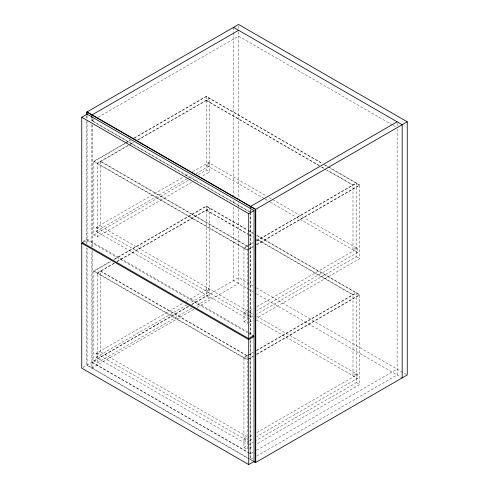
<?xml version="1.0" encoding="UTF-8"?>
<svg xmlns="http://www.w3.org/2000/svg" width="489" height="489" viewBox="0 0 489 489"><rect width="100%" height="100%" fill="white"/><g stroke="black" fill="none" stroke-linecap="round" stroke-linejoin="round"><path stroke-width="0.37" stroke-dasharray="2.44 1.83" d="M94.139 119.536L91.877 120.844L250.405 212.367M98.093 117.256L238.595 36.137L392.502 124.988M191.792 182.269L97.219 236.872L93.845 234.928L93.845 161.248L124.927 143.308M125.587 142.922L130.221 140.251M134.188 137.959L206.272 96.339L322.661 163.534M124.927 143.632L93.845 161.578L247.312 250.179M125.587 143.246L130.221 140.575M134.188 138.283L206.272 96.663L322.661 163.858M127.641 145.636L97.219 163.198L97.219 236.872M130.282 144.108L132.929 142.58M137.562 139.909L209.647 98.289L209.647 171.963L201.712 176.541M97.219 163.522L128.301 145.575M128.962 145.196L133.589 142.519M138.222 139.848L209.647 98.613M249.029 315.069L245.062 317.361L96.095 231.358L96.095 227.458L182.727 177.44M185.374 175.912L188.02 174.384M192.648 171.712L208.522 162.55L266.529 196.04M97.219 228.112L100.587 226.162L253.345 314.36M209.647 163.198L206.272 165.148L264.549 198.791M96.095 231.358L186.7 179.047M187.36 178.662L191.988 175.991M195.955 173.699L208.522 166.443L208.522 162.55M93.845 234.928L188.418 180.325M189.078 179.94L193.705 177.269M198.338 174.597L206.272 170.013L209.647 171.963M82.947 241.542L87.097 239.145L248.779 332.489M83.54 242.171L87.097 240.117L247.458 332.703M194.433 180.747L197.079 179.218M191.792 308.198L97.219 362.801L93.845 360.858L93.845 270.949L110.38 261.407M114.347 259.115L206.272 206.04L247.318 229.738M110.38 261.731L93.845 271.279L247.312 359.88M114.347 259.439L206.272 206.364L247.318 230.062M114.414 262.972L97.219 272.899L97.219 362.801M117.054 261.444L209.647 207.99L209.647 297.893L195.099 306.291M97.219 273.223L114.414 263.296M117.054 261.768L209.647 208.314M247.312 245.961L243.938 247.905L243.938 321.579L247.312 323.529L247.312 245.961L100.587 161.248L100.587 226.162M247.905 245.619L253.198 242.562M256.505 240.649L356.371 182.996L356.371 256.67L256.505 314.329M243.938 248.229L248.565 245.557M249.231 245.178L253.198 242.886M256.505 240.979L356.371 183.32M247.972 249.469L253.265 246.419M256.572 244.506L359.739 184.946L359.739 258.62L256.572 318.186M247.972 249.8L253.265 246.743M256.572 244.83L359.739 185.27L323.321 164.243M249.029 440.999L245.062 443.291L96.095 357.282L96.095 353.388L182.727 303.369M186.034 301.462L208.522 288.479L208.522 292.373L190.007 303.064M97.219 354.036L100.587 352.092L247.312 436.799L243.938 438.749M206.272 291.077L209.647 289.127M96.095 357.282L186.7 304.971M93.845 360.858L188.418 306.255M191.725 304.341L206.272 295.943L209.647 297.893M82.947 367.471L189.127 306.169M191.761 304.647L238.595 277.605L253.149 286.004M193.742 309.348L91.877 368.156L91.877 250.729M197.043 307.44L238.595 283.449L238.595 202.623M243.938 312.819L247.312 310.87M356.371 247.905L352.997 249.855L352.997 184.946L327.22 170.062M249.029 311.175L245.062 313.467L245.062 317.361M249.69 310.796L252.996 308.883M256.969 306.597L357.49 248.559L357.49 252.452L256.969 310.491M249.69 314.69L252.996 312.783M243.938 321.579L247.245 319.672M247.905 319.293L253.198 316.236M249.292 322.385L253.265 320.093M247.312 355.662L243.938 357.606L243.938 447.508L247.312 449.458L247.312 355.662L100.587 270.949L100.587 352.092M247.905 355.32L253.198 352.263M256.505 350.35L356.371 292.697L356.371 382.6L256.505 440.259M243.938 357.93L248.565 355.259M249.231 354.88L253.198 352.587M256.505 350.68L356.371 293.021M247.972 359.171L253.265 356.12M256.572 354.207L359.739 294.647L359.739 384.55L256.572 444.11M247.972 359.501L253.265 356.444M256.572 354.531L359.739 294.971L256.572 235.405M356.371 373.834L352.997 375.784L352.997 294.647L256.505 238.938M96.095 353.388L245.062 439.397L249.029 437.105M249.69 436.726L252.996 434.813M256.969 432.527L357.49 374.488L357.49 378.382L256.969 436.42M249.69 440.62L252.996 438.712M243.938 447.508L247.245 445.601M247.905 445.222L253.198 442.166M249.292 448.315L253.265 446.023M253.32 452.154L250.405 453.841L91.877 362.312M256.621 450.247L397.123 369.128M253.32 457.997L250.405 459.684L250.405 339.965M256.621 456.09L397.123 374.971L397.123 128.68M393.162 125.367L395.803 126.895M325.307 165.062L359.739 184.946M206.272 100.233L319.286 165.484M321.933 167.012L324.574 168.534M206.272 100.557L320.613 166.572M321.273 166.951L325.9 169.622M326.56 170.007L352.997 185.27M269.127 197.538L357.49 248.559M265.093 199.109L269.824 201.835M270.38 202.159L357.49 252.452M356.371 256.67L359.739 258.62M92.158 120.679L250.686 212.208M247.978 230.117L253.265 233.174M256.572 235.081L359.739 294.647M247.978 230.441L253.265 233.497M206.272 209.934L248.571 234.353M249.231 234.738L253.198 237.024M206.272 210.258L248.571 234.683M249.231 235.062L253.198 237.354M256.505 239.262L352.997 294.971M100.587 161.578L247.312 246.285M93.845 161.248L247.312 249.855M256.432 287.905L407.245 374.971M253.381 291.982L233.54 280.527L233.54 206.566M256.432 293.742L402.184 377.893M256.572 316.218L357.49 374.488M96.095 227.458L248.73 315.588M249.231 315.876L253.345 318.253M256.505 320.075L357.49 378.382M356.371 382.6L359.739 384.55M249.439 332.868L254.054 335.54M248.119 333.082L252.74 335.747M100.587 271.279L247.312 355.986M93.845 270.949L247.312 359.556M92.158 362.153L248.699 452.533M249.366 452.912L250.686 453.676M254.054 461.469L87.097 365.075L87.097 247.648M252.3 460.779L86.816 365.234L86.816 247.807M397.123 123.277L397.123 127.916M250.686 210.013L250.686 211.7M250.686 212.464L250.686 335.992M250.686 339.806L250.686 459.519M250.405 209.445L250.405 211.865M250.405 212.623L250.405 336.915M245.062 439.397L245.062 443.291M238.595 25.972L238.595 29.022M238.595 31.754L238.595 198.302M233.54 27.372L233.54 31.944M233.54 32.708L233.54 195.887M233.54 200.466L233.54 203.516M206.272 96.339L206.272 170.013M206.272 206.04L206.272 295.943M92.158 118.491L92.158 121.7M92.158 124.75L92.158 246.756M92.158 250.57L92.158 367.997M91.877 118.65L91.877 121.865M91.877 124.915L91.877 246.914M87.097 115.716L87.097 119.542M87.097 120.282L87.097 243.925M86.816 115.893L86.816 118.943M86.816 121.993L86.816 243.993"/><path stroke-width="0.73" d="M86.816 114.365L86.816 112.079L238.595 24.45L407.245 121.816L407.245 374.971L255.46 462.6L253.565 461.506M81.755 117.274L87.097 114.188L254.054 210.582L254.054 335.54L248.718 338.62L81.755 242.226L81.755 117.274L248.718 213.662L254.054 210.582M238.595 30.294L91.877 115.001L91.877 117.922M252.74 335.747L254.054 336.511L254.054 461.469L248.718 464.55L81.755 368.156L81.755 243.204L82.947 242.52M397.123 121.816L250.405 206.523L250.405 208.815M86.816 112.079L255.46 209.445L407.245 121.816M81.755 243.204L248.718 339.592L254.054 336.511M233.54 27.372L402.184 124.738L402.184 377.893M253.846 461.347L255.741 462.441L255.741 209.286L87.097 111.92L87.097 114.97M255.46 209.445L255.46 462.6M248.718 213.662L248.718 338.62M248.718 339.592L248.718 464.55"/></g></svg>
